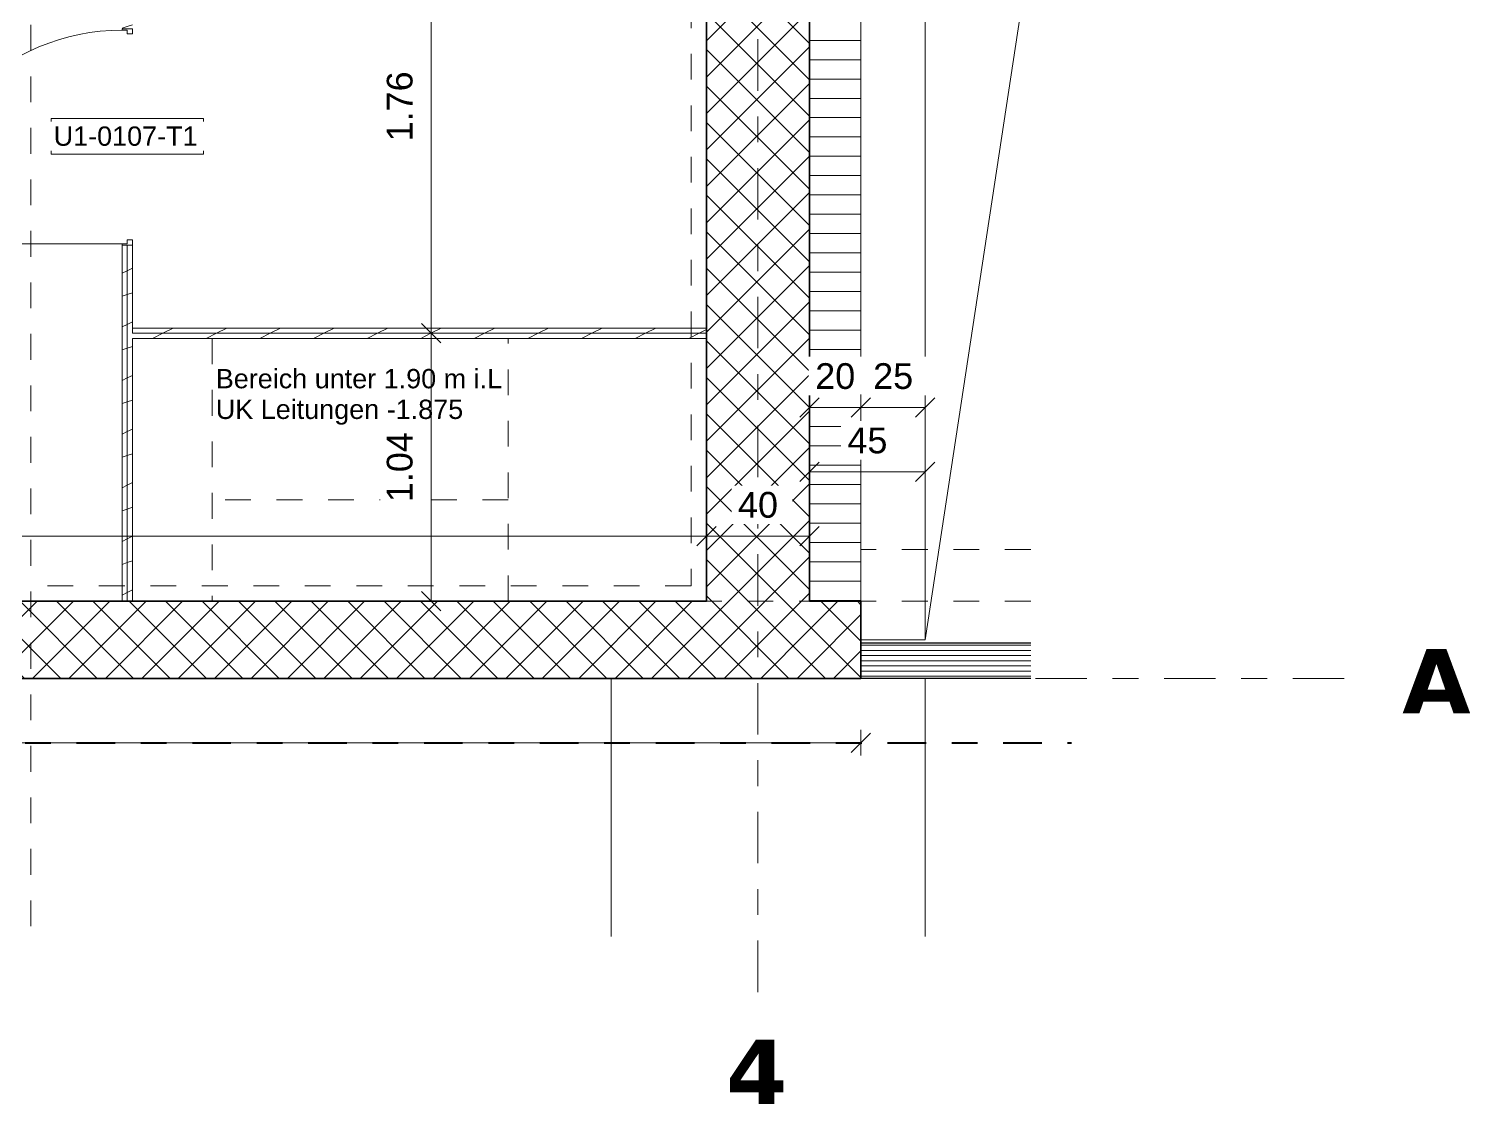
# Model space of a CAD drawing. Header units: metres. Extents: x -85.4 to -16.9, y -4 to 38.1.
# Drawn here: x -22.57 to -16.97, y -4.01 to 0.17 of the extents above; entities that cross this region are included whole.
import ezdxf

# ---------------------------------------------------------------- set-up
doc = ezdxf.new("R2010")
doc.units = ezdxf.units.M
for name, pattern in [('_Rasterlinie_', [0.375, 0.2, -0.05, 0.075, -0.05]), ('Gestrichelt', [0.1, 0.05, -0.05]), ('Strichpunkt - Fein', [0.2, 0.1, -0.05, 0, -0.05]), ('Strichpunkt - Mittel', [0.35, 0.15, -0.1, 0, -0.1])]:
    doc.linetypes.add(name, pattern=pattern)
for name, color, linetype, lineweight in [('A-____-____-DIMS', 7, 'Continuous', 5), ('A-____-____-DIMS-50', 7, 'Continuous', 5), ('A-DETL-____-THIN', 7, 'Continuous', 9), ('A-DETL-GENF-OTLN', 7, 'Continuous', 9), ('A-DOOR-____-IDEN', 7, 'Continuous', 5), ('A-DOOR-____-OTLN', 7, 'Continuous', 9), ('A-DOOR-FRAM-MCUT', 7, 'Continuous', 9), ('A-DOOR-OPNG-OTLN', 7, 'Continuous', 9), ('A-FLOR-____-OTLN', 7, 'Continuous', 9), ('A-FLOR-____-OVHD', 7, 'Strichpunkt - Fein', 9), ('A-WALL-____-MCUT', 7, 'Continuous', 35), ('A-WALL-____-PATT', 7, 'Continuous', 35), ('A-WALL-FNSH-MCUT', 7, 'Continuous', 35), ('C-PRKG-____-OTLN', 7, 'Continuous', 9), ('M-EQPM-____-OTLN', 7, 'Continuous', 9), ('S-COLS-____-OTLN', 7, 'Continuous', 9), ('S-GRID-____-OTLN', 7, 'Continuous', 5), ('Text', 7, 'Continuous', 5)]:
    doc.layers.add(name, color=color, linetype=linetype, lineweight=lineweight)
for name, color, linetype, lineweight, true_color in [('A-____-MATC-OTLN', 7, 'Strichpunkt - Mittel', 40, 0x0080ff), ('A-DETL-____-OTLN', 5, 'Continuous', 9, 0x0000ff), ('S-GRID-____-IDEN', 7, 'Continuous', 9, 0x5555aa)]:
    doc.layers.add(name, color=color, linetype=linetype, lineweight=lineweight, true_color=true_color)
doc.styles.add('Arial_1', font='arial.ttf', dxfattribs={"height": 0.075})
doc.styles.add('Arial_2', font='arial.ttf', dxfattribs={"height": 0.1})
doc.styles.add('Verdana_B', font='verdana.ttf', dxfattribs={"height": 0.25})
doc.dimstyles.new('Arial_2_00mm_fein', dxfattribs={"dimscale": 0.3048, "dimtxt": 0.102026, "dimasz": 0.246063, "dimexe": 0.164042, "dimexo": 0.0625, "dimgap": 0.123031, "dimtad": 1, "dimdec": 1, "dimlfac": 100, "dimrnd": 0.5, "dimdsep": 46, "dimtxsty": 'Arial_2', "dimblk1": 'OBLIQUE', "dimblk2": 'OBLIQUE', "dimsah": 1, "dimcen": 0.09, "dimazin": 0, "dimtfac": 1, "dimtdec": 4, "dimtix": 1, "dimtmove": 0, "dimatfit": 3, "dimfxl": 0.164042, "dimfxlon": 1, "dimtvp": 1, "dimtfill": 1, "dimtolj": 1, "dimtzin": 0, "dimarcsym": 2})
doc.dimstyles.new('Arial_2_00mm_fein_2', dxfattribs={"dimscale": 0.3048, "dimtxt": 0.102026, "dimasz": 0.246063, "dimexe": 0.164042, "dimexo": 0.0625, "dimgap": 0.123031, "dimtad": 1, "dimrnd": 0.005, "dimzin": 0, "dimdsep": 46, "dimtxsty": 'Arial_2', "dimblk1": 'OBLIQUE', "dimblk2": 'OBLIQUE', "dimsah": 1, "dimcen": 0.09, "dimazin": 0, "dimtfac": 1, "dimtdec": 4, "dimtix": 1, "dimtmove": 0, "dimatfit": 3, "dimfxl": 0.164042, "dimfxlon": 1, "dimtvp": 1, "dimtfill": 1, "dimtolj": 1, "dimtzin": 0, "dimarcsym": 2})
doc.dimstyles.new('SUB_Rohbau_fein', dxfattribs={"dimscale": 0.3048, "dimtxt": 0.102026, "dimasz": 0.246063, "dimexe": 0.164042, "dimexo": 0.0625, "dimgap": 0.123031, "dimtad": 1, "dimrnd": 0.005, "dimzin": 0, "dimdsep": 46, "dimtxsty": 'Arial_2', "dimblk1": 'OBLIQUE', "dimblk2": 'OBLIQUE', "dimsah": 1, "dimcen": 0.09, "dimazin": 0, "dimtfac": 1, "dimtdec": 4, "dimtix": 1, "dimtmove": 0, "dimatfit": 3, "dimfxl": 0.164042, "dimfxlon": 1, "dimtvp": 1, "dimtfill": 1, "dimtolj": 1, "dimtzin": 0, "dimarcsym": 2})
doc.dimstyles.new('SUB_Rohbau_fein_2', dxfattribs={"dimscale": 0.3048, "dimtxt": 0.102026, "dimasz": 0.246063, "dimexe": 0.164042, "dimexo": 0.0625, "dimgap": 0.123031, "dimtad": 1, "dimdec": 1, "dimlfac": 100, "dimrnd": 0.5, "dimdsep": 46, "dimtxsty": 'Arial_2', "dimblk1": 'OBLIQUE', "dimblk2": 'OBLIQUE', "dimsah": 1, "dimcen": 0.09, "dimazin": 0, "dimtfac": 1, "dimtdec": 4, "dimtix": 1, "dimtmove": 0, "dimatfit": 3, "dimfxl": 0.164042, "dimfxlon": 1, "dimtvp": 1, "dimtfill": 1, "dimtolj": 1, "dimtzin": 0, "dimarcsym": 2})
pattern_1 = [(45, (-1.5, -0.67223), (-0.07071068, 0.07071068), []), (135, (-1.5, -0.67223), (-0.07071068, -0.07071068), [])]
pattern_2 = [(216.87, (-1.417, -0.46398), (0.62474926, 0.41650112), [0.10412, -0.93712]), (206.565, (-1.292, -0.52646), (-0.20825414, -0.2082493), [0.23283, -0.23283]), (198.435, (-1.292, -0.63058), (-0.41650024, -0.20824584), [0.13171, -0.52684])]

# ---------------------------------------------------------------- blocks, each defined once
blk = doc.blocks.new('PP_Parkplatz - 3500 x 5000-21602457--01_UG_OK_FFB_AF_lo')
at = {"layer": 'C-PRKG-____-OTLN', "color": 253, "true_color": 0x999999}
for p, q in [((-20.308, -2.354), (-23.808, -2.354)), ((-20.308, -2.354), (-23.808, -2.354)), ((-23.808, -2.354), (-23.808, -3.3553)), ((-23.808, -3.3553), (-23.808, -2.354)), ((-23.808, -2.354), (-20.308, -2.354)), ((-23.808, -2.354), (-23.808, -2.354)), ((-20.308, -3.3553), (-20.308, -2.354)), ((-20.308, -2.354), (-20.308, -3.3553)), ((-20.308, -2.354), (-20.308, -2.354))]:
    blk.add_line(p, q, dxfattribs=at)
blk = doc.blocks.new('TU DF 1 - Rahmenstock - stumpf einschlagend - 800x1900 Kellerabteil-41621821--01_UG_OK_FFB_AF_lo')
at = {"layer": 'A-DOOR-FRAM-MCUT', "color": 253, "true_color": 0x999999}
for p, q in [((-0.42, 0.02), (-0.4, 0.02)), ((-0.42, -0.02), (-0.42, 0.02)), ((-0.4, 0.02), (-0.4, 0)), ((0.4, 0.02), (0.42, 0.02)), ((0.4, 0), (0.4, 0.02)), ((0.42, 0.02), (0.42, -0.02)), ((-0.415, -0.02), (-0.42, -0.02)), ((-0.415, 0), (-0.415, -0.02)), ((-0.4, 0), (-0.415, 0)), ((0.415, 0), (0.4, 0)), ((0.415, -0.02), (0.415, 0)), ((0.42, -0.02), (0.415, -0.02))]:
    blk.add_line(p, q, dxfattribs=at)
at = {"layer": 'A-DOOR-OPNG-OTLN', "color": 253, "true_color": 0x999999}
blk.add_line((0.415, -0.02), (0.415, -0.85), dxfattribs=at)
blk.add_arc((0.415, -0.02), 0.83, 180, 270, dxfattribs=at)
blk = doc.blocks.new('Rampenpfeil - Geschnitten-31193017--01_UG_OK_FFB_AF_lo')
at = {"layer": 'A-DETL-GENF-OTLN'}
blk.add_line((0, 5.655), (2.6965, 5.2456), dxfattribs=at)
blk = doc.blocks.new('DE_Detailverweis - mit_Rahmen-56961640--01_UG_OK_FFB_AF_lo')
at = {"layer": 'A-DETL-GENF-OTLN', "color": 30, "linetype": 'Strichpunkt - Fein', "true_color": 0xff8000}
blk.add_line((0, 34.7174), (0, 14.7782), dxfattribs=at)
blk = doc.blocks.new('DIMBLOCK100--01_UG_OK_FFB_AF_lo')
at = {"layer": 'A-____-____-DIMS-50'}
for p, q in [((-32.408, -1.8015), (-32.408, -1.7515)), ((-32.408, -1.8015), (-32.3705, -1.764)), ((-19.938, -1.8015), (-19.938, -1.7515)), ((-19.938, -1.8015), (-19.9005, -1.764)), ((-32.408, -1.8015), (-32.4455, -1.839)), ((-32.408, -1.8015), (-19.938, -1.8015)), ((-32.408, -1.8015), (-32.408, -1.8515)), ((-19.938, -1.8015), (-19.9755, -1.839)), ((-19.938, -1.8015), (-19.938, -1.8515))]:
    blk.add_line(p, q, dxfattribs=at)
at = {"layer": 'A-____-____-DIMS-50', "color": 0, "insert": (-26.3475, -1.6294), "char_height": 0.1, "width": 0.418697, "attachment_point": 1, "line_spacing_factor": 0.941778, "style": 'Arial_2', "bg_fill": 3, "box_fill_scale": 1.25, "bg_fill_color": 256, "bg_fill_true_color": 13158600, "bg_fill_transparency": 0}
blk.add_mtext('12.47', dxfattribs=at)
blk = doc.blocks.new('_Oblique')
at = {"color": 0, "linetype": 'ByBlock', "lineweight": -2}
blk.add_line((-0.5, -0.5), (0.5, 0.5), dxfattribs=at)
blk = doc.blocks.new('DIMBLOCK101--01_UG_OK_FFB_AF_lo')
at = {"layer": 'A-____-____-DIMS-50'}
for p, q in [((-19.938, -1.8015), (-19.938, -1.7515)), ((-19.938, -1.8015), (-19.9005, -1.764)), ((-19.538, -1.8015), (-19.538, -1.7515)), ((-19.538, -1.8015), (-19.5005, -1.764)), ((-19.938, -1.8015), (-19.9755, -1.839)), ((-19.938, -1.8015), (-19.538, -1.8015)), ((-19.938, -1.8015), (-19.938, -1.8515)), ((-19.538, -1.8015), (-19.5755, -1.839)), ((-19.538, -1.8015), (-19.538, -1.8515))]:
    blk.add_line(p, q, dxfattribs=at)
at = {"layer": 'A-____-____-DIMS-50', "color": 0, "insert": (-19.8156, -1.6294), "char_height": 0.1, "width": 0.186088, "attachment_point": 1, "line_spacing_factor": 0.941778, "style": 'Arial_2', "bg_fill": 3, "box_fill_scale": 1.25, "bg_fill_color": 256, "bg_fill_true_color": 13158600, "bg_fill_transparency": 0}
blk.add_mtext('40', dxfattribs=at)
blk = doc.blocks.new('DIMBLOCK158--01_UG_OK_FFB_AF_lo')
at = {"layer": 'A-____-____-DIMS-50'}
for p, q in [((-19.538, -1.3015), (-19.538, -1.2515)), ((-19.538, -1.3015), (-19.5005, -1.264)), ((-19.338, -1.3015), (-19.338, -1.2515)), ((-19.338, -1.3015), (-19.3005, -1.264)), ((-19.538, -1.3015), (-19.5755, -1.339)), ((-19.538, -1.3015), (-19.338, -1.3015)), ((-19.538, -1.3015), (-19.538, -1.3515)), ((-19.338, -1.3015), (-19.3755, -1.339)), ((-19.338, -1.3015), (-19.338, -1.3515))]:
    blk.add_line(p, q, dxfattribs=at)
at = {"layer": 'A-____-____-DIMS-50', "color": 0, "insert": (-19.5156, -1.1294), "char_height": 0.1, "width": 0.186088, "attachment_point": 1, "line_spacing_factor": 0.941778, "style": 'Arial_2', "bg_fill": 3, "box_fill_scale": 1.25, "bg_fill_color": 256, "bg_fill_true_color": 13158600, "bg_fill_transparency": 0}
blk.add_mtext('20', dxfattribs=at)
blk = doc.blocks.new('DIMBLOCK159--01_UG_OK_FFB_AF_lo')
at = {"layer": 'A-____-____-DIMS-50'}
for p, q in [((-19.338, -1.3015), (-19.338, -1.2515)), ((-19.338, -1.3015), (-19.3005, -1.264)), ((-19.088, -1.3015), (-19.088, -1.2515)), ((-19.088, -1.3015), (-19.0505, -1.264)), ((-19.338, -1.3015), (-19.3755, -1.339)), ((-19.338, -1.3015), (-19.088, -1.3015)), ((-19.338, -1.3015), (-19.338, -1.3515)), ((-19.088, -1.3015), (-19.1255, -1.339)), ((-19.088, -1.3015), (-19.088, -1.3515))]:
    blk.add_line(p, q, dxfattribs=at)
at = {"layer": 'A-____-____-DIMS-50', "color": 0, "insert": (-19.2906, -1.1294), "char_height": 0.1, "width": 0.186088, "attachment_point": 1, "line_spacing_factor": 0.941778, "style": 'Arial_2', "bg_fill": 3, "box_fill_scale": 1.25, "bg_fill_color": 256, "bg_fill_true_color": 13158600, "bg_fill_transparency": 0}
blk.add_mtext('25', dxfattribs=at)
blk = doc.blocks.new('DIMBLOCK160--01_UG_OK_FFB_AF_lo')
at = {"layer": 'A-____-____-DIMS-50'}
for p, q in [((-19.538, -1.5515), (-19.538, -1.5015)), ((-19.088, -1.5515), (-19.088, -1.5015)), ((-19.538, -1.5515), (-19.5755, -1.589)), ((-19.538, -1.5515), (-19.5005, -1.514)), ((-19.538, -1.5515), (-19.088, -1.5515)), ((-19.538, -1.5515), (-19.538, -1.6015)), ((-19.088, -1.5515), (-19.1255, -1.589)), ((-19.088, -1.5515), (-19.0505, -1.514)), ((-19.088, -1.5515), (-19.088, -1.6015))]:
    blk.add_line(p, q, dxfattribs=at)
at = {"layer": 'A-____-____-DIMS-50', "color": 0, "insert": (-19.3906, -1.3794), "char_height": 0.1, "width": 0.186088, "attachment_point": 1, "line_spacing_factor": 0.941778, "style": 'Arial_2', "bg_fill": 3, "box_fill_scale": 1.25, "bg_fill_color": 256, "bg_fill_true_color": 13158600, "bg_fill_transparency": 0}
blk.add_mtext('45', dxfattribs=at)
blk = doc.blocks.new('DIMBLOCK161--01_UG_OK_FFB_AF_lo')
at = {"layer": 'A-____-____-DIMS-50'}
for p, q in [((-32.708, -2.6034), (-32.708, -2.5534)), ((-32.708, -2.6034), (-32.6705, -2.5659)), ((-19.338, -2.6034), (-19.338, -2.5534)), ((-19.338, -2.6034), (-19.3005, -2.5659)), ((-32.708, -2.6034), (-32.7455, -2.6409)), ((-32.708, -2.6034), (-19.338, -2.6034)), ((-32.708, -2.6034), (-32.708, -2.6534)), ((-19.338, -2.6034), (-19.3755, -2.6409)), ((-19.338, -2.6034), (-19.338, -2.6534))]:
    blk.add_line(p, q, dxfattribs=at)
at = {"layer": 'A-____-____-DIMS-50', "color": 0, "insert": (-26.1975, -2.4314), "char_height": 0.1, "width": 0.418697, "attachment_point": 1, "line_spacing_factor": 0.941778, "style": 'Arial_2', "bg_fill": 3, "box_fill_scale": 1.25, "bg_fill_color": 256, "bg_fill_true_color": 13158600, "bg_fill_transparency": 0}
blk.add_mtext('13.37', dxfattribs=at)
blk = doc.blocks.new('DIMBLOCK494--01_UG_OK_FFB_AF_lo')
at = {"layer": 'A-____-____-DIMS-50'}
for p, q in [((-21.008, -1.0134), (-21.0455, -0.9759)), ((-21.008, -1.0134), (-21.058, -1.0134)), ((-21.008, -2.0534), (-21.008, -1.0134)), ((-21.008, -1.0134), (-20.9705, -1.0509)), ((-21.008, -1.0134), (-20.958, -1.0134)), ((-21.008, -2.0534), (-21.058, -2.0534)), ((-21.008, -2.0534), (-21.0455, -2.0159)), ((-21.008, -2.0534), (-20.9705, -2.0909)), ((-21.008, -2.0534), (-20.958, -2.0534))]:
    blk.add_line(p, q, dxfattribs=at)
at = {"layer": 'A-____-____-DIMS-50', "color": 0, "insert": (-21.18, -1.6691), "char_height": 0.1, "width": 0.325653, "attachment_point": 1, "rotation": 90, "line_spacing_factor": 0.941778, "style": 'Arial_2', "bg_fill": 3, "box_fill_scale": 1.25, "bg_fill_color": 256, "bg_fill_true_color": 13158600, "bg_fill_transparency": 0}
blk.add_mtext('1.04', dxfattribs=at)
blk = doc.blocks.new('DIMBLOCK495--01_UG_OK_FFB_AF_lo')
at = {"layer": 'A-____-____-DIMS-50'}
for p, q in [((-21.008, 0.7486), (-21.0455, 0.7861)), ((-21.008, 0.7486), (-21.058, 0.7486)), ((-21.008, -1.0134), (-21.008, 0.7486)), ((-21.008, 0.7486), (-20.9705, 0.7111)), ((-21.008, 0.7486), (-20.958, 0.7486)), ((-21.008, -1.0134), (-21.0455, -0.9759)), ((-21.008, -1.0134), (-21.058, -1.0134)), ((-21.008, -1.0134), (-20.9705, -1.0509)), ((-21.008, -1.0134), (-20.958, -1.0134))]:
    blk.add_line(p, q, dxfattribs=at)
at = {"layer": 'A-____-____-DIMS-50', "color": 0, "insert": (-21.18, -0.2681), "char_height": 0.1, "width": 0.325653, "attachment_point": 1, "rotation": 90, "line_spacing_factor": 0.941778, "style": 'Arial_2', "bg_fill": 3, "box_fill_scale": 1.25, "bg_fill_color": 256, "bg_fill_true_color": 13158600, "bg_fill_transparency": 0}
blk.add_mtext('1.76', dxfattribs=at)

msp = doc.modelspace()

# ---------------------------------------------------------------- hatches: boundary and pattern name
at = {"layer": 'A-WALL-____-PATT', "lineweight": 9}
h = msp.add_hatch(dxfattribs=at)
h.set_pattern_fill('FP_1', color=256, style=0, pattern_type=2)
h.set_pattern_definition(pattern_1)
h.paths.add_polyline_path([(-19.538, -2.0534), (-19.538, 11.1527), (-19.938, 11.887), (-19.938, -2.0534)])
at = {"layer": 'A-WALL-____-PATT', "lineweight": 9, "true_color": 0x787878}
h = msp.add_hatch(dxfattribs=at)
h.set_pattern_fill('FP_5', color=8, angle=-90, style=0, pattern_type=2)
h.set_pattern_definition([(1e-13, (-19.538, 0.42406), (-1e-16, 0.075), [])])
h.paths.add_polyline_path([(-19.538, -2.0534), (-19.338, -2.0534), (-19.338, 2.9016), (-19.538, 2.9016), (-19.538, -0.7739)])
at = {"layer": 'A-WALL-____-PATT', "lineweight": 9, "true_color": 0xc3b7ad}
h = msp.add_hatch(dxfattribs=at)
h.set_pattern_fill('FP_4', color=9, style=0, pattern_type=2)
h.set_pattern_definition(pattern_2)
h.paths.add_polyline_path([(-22.188, -2.0534), (-22.188, -0.6709), (-22.208, -0.6709), (-22.208, -2.0534)])
h.paths.add_polyline_path([(-22.208, 0.1691), (-22.188, 0.1691), (-22.188, 1.0041), (-22.208, 1.0041)])
h.paths.add_polyline_path([(-22.188, 1.8441), (-22.188, 2.5102), (-22.208, 2.5102), (-22.208, 1.8441)])
h = msp.add_hatch(dxfattribs=at)
h.set_pattern_fill('FP_4', color=9, style=0, pattern_type=2)
h.set_pattern_definition(pattern_2)
h.paths.add_polyline_path([(-22.168, -2.0534), (-22.168, -0.6709), (-22.188, -0.6709), (-22.188, -2.0534)])
h.paths.add_polyline_path([(-22.168, 0.1691), (-22.168, 1.0041), (-22.188, 1.0041), (-22.188, 0.1691)])
h.paths.add_polyline_path([(-22.168, 1.8441), (-22.168, 2.4902), (-22.188, 2.4902), (-22.188, 1.8441)])
h = msp.add_hatch(dxfattribs=at)
h.set_pattern_fill('FP_4', color=9, style=0, pattern_type=2)
h.set_pattern_definition(pattern_2)
h.paths.add_polyline_path([(-20.7583, -1.0134), (-19.938, -1.0134), (-19.938, -0.9934), (-22.168, -0.9934), (-22.168, -1.0134)])
h = msp.add_hatch(dxfattribs=at)
h.set_pattern_fill('FP_4', color=9, style=0, pattern_type=2)
h.set_pattern_definition(pattern_2)
h.paths.add_polyline_path([(-20.7583, -1.0334), (-19.938, -1.0334), (-19.938, -1.0134), (-22.168, -1.0134), (-22.168, -1.0334)])
at = {"layer": 'A-WALL-____-PATT', "lineweight": 9}
h = msp.add_hatch(dxfattribs=at)
h.set_pattern_fill('FP_1', color=256, style=0, pattern_type=2)
h.set_pattern_definition(pattern_1)
h.paths.add_polyline_path([(-32.408, -2.3534), (-19.538, -2.3534), (-19.538, -2.0534), (-32.408, -2.0534)])
h = msp.add_hatch(dxfattribs=at)
h.set_pattern_fill('FP_1', color=256, style=0, pattern_type=2)
h.set_pattern_definition(pattern_1)
h.paths.add_polyline_path([(-19.538, -2.3534), (-19.338, -2.3534), (-19.338, -2.0534), (-19.538, -2.0534), (-19.538, -2.0646)])
at = {"layer": 'M-EQPM-____-OTLN', "true_color": 0x787878}
h = msp.add_hatch(dxfattribs=at)
h.set_pattern_fill('FP_10', color=8, style=0, pattern_type=2)
h.set_pattern_definition([(180, (-16.261, -2.217), (-5e-20, -0.00041), [])])
h.paths.add_polyline_path([(-18.6786, -2.2173), (-18.6786, -2.2169), (-19.338, -2.2173)])
h = msp.add_hatch(dxfattribs=at)
h.set_pattern_fill('FP_9', color=8, style=0, pattern_type=2)
h.set_pattern_definition([(0, (-16.261, -2.285), (0, 0.02), [])])
h.paths.add_polyline_path([(-18.6786, -2.3523), (-18.6786, -2.2173), (-19.338, -2.2173), (-19.338, -2.3523)])

# ---------------------------------------------------------------- linework, layer by layer
at = {"layer": 'A-DETL-____-OTLN', "color": 7, "linetype": 'Gestrichelt'}
for p, q in [((-21.858, -1.0334), (-21.858, -2.0534)), ((-20.708, -2.0534), (-20.708, -1.0334)), ((-20.708, -1.6603), (-21.858, -1.6603))]:
    msp.add_line(p, q, dxfattribs=at)
at = {"layer": 'A-DETL-____-THIN'}
msp.add_line((-19.088, -2.3534), (-19.088, -3.3553), dxfattribs=at)
at = {"layer": 'A-DOOR-____-IDEN', "flags": 128}
msp.add_lwpolyline([(-22.4841, -0.1791), (-21.8921, -0.1791), (-21.8921, -0.3181), (-22.4841, -0.3181)], close=True, dxfattribs=at)
at = {"layer": 'A-FLOR-____-OTLN'}
msp.add_line((-19.338, -2.3534), (-18.6786, -2.3534), dxfattribs=at)
at = {"layer": 'A-FLOR-____-OVHD'}
for p, q in [((-19.998, 11.8717), (-19.998, -1.9934)), ((-18.6786, -1.8534), (-19.338, -1.8534)), ((-19.998, -1.9934), (-27.393, -1.9934)), ((-18.6786, -2.0534), (-26.968, -2.0534))]:
    msp.add_line(p, q, dxfattribs=at)
at = {"layer": 'A-WALL-____-MCUT'}
for p, q in [((-19.538, -2.0534), (-19.538, 11.8843)), ((-19.938, 2.5102), (-19.938, -2.0534)), ((-19.938, -2.0534), (-23.428, -2.0534)), ((-19.338, -2.0534), (-19.538, -2.0534)), ((-19.338, -2.3534), (-19.338, -2.0534)), ((-32.708, -2.3534), (-19.338, -2.3534))]:
    msp.add_line(p, q, dxfattribs=at)
at = {"layer": 'A-WALL-____-MCUT', "lineweight": 9}
msp.add_line((-19.338, -2.0534), (-19.338, 7.8447), dxfattribs=at)
at = {"layer": 'A-WALL-____-MCUT', "color": 253, "lineweight": 9, "true_color": 0x999999}
for p, q in [((-22.188, -2.0534), (-22.188, -0.6709)), ((-22.168, -0.9934), (-22.168, -1.0134)), ((-19.938, -1.0134), (-22.168, -1.0134))]:
    msp.add_line(p, q, dxfattribs=at)
at = {"layer": 'A-WALL-FNSH-MCUT', "color": 253, "lineweight": 9, "true_color": 0x999999}
for p, q in [((-22.208, -0.6709), (-22.208, -2.0534)), ((-22.168, -0.6709), (-22.208, -0.6709)), ((-22.168, -0.9934), (-22.168, -0.6709)), ((-19.938, -0.9934), (-22.168, -0.9934)), ((-22.168, -2.0534), (-22.168, -1.0334)), ((-22.168, -1.0334), (-19.938, -1.0334))]:
    msp.add_line(p, q, dxfattribs=at)
at = {"layer": 'M-EQPM-____-OTLN'}
for p, q in [((-19.338, -2.2153), (-18.6786, -2.2153)), ((-18.6786, -2.2169), (-19.338, -2.2169)), ((-19.338, -2.2169), (-18.6786, -2.2169)), ((-18.6786, -2.2173), (-19.338, -2.2173)), ((-19.338, -2.3523), (-18.6786, -2.3523))]:
    msp.add_line(p, q, dxfattribs=at)
at = {"layer": 'S-COLS-____-OTLN'}
for p, q in [((-19.088, -2.2033), (-19.088, 0.7611)), ((-19.338, -2.2033), (-19.088, -2.2033))]:
    msp.add_line(p, q, dxfattribs=at)
at = {"layer": 'S-GRID-____-OTLN', "color": 8, "linetype": '_Rasterlinie_', "true_color": 0x808080}
for p, q in [((-19.738, -3.5715), (-19.738, 26.6349)), ((-34.6604, -2.3534), (-17.3994, -2.3534))]:
    msp.add_line(p, q, dxfattribs=at)

# ---------------------------------------------------------------- block references
at = {"layer": 'A-DETL-GENF-OTLN', "color": 30, "true_color": 0xff8000}
msp.add_blockref('DE_Detailverweis - mit_Rahmen-56961640--01_UG_OK_FFB_AF_lo', (-22.563, -18.1334), dxfattribs=at)
at = {"layer": 'A-DETL-GENF-OTLN', "rotation": 89.99999999999991}
msp.add_blockref('Rampenpfeil - Geschnitten-31193017--01_UG_OK_FFB_AF_lo', (-13.433, -2.2033), dxfattribs=at)
at = {"layer": 'A-DOOR-____-OTLN', "color": 253, "true_color": 0x999999, "rotation": 270.0000000000001}
msp.add_blockref('TU DF 1 - Rahmenstock - stumpf einschlagend - 800x1900 Kellerabteil-41621821--01_UG_OK_FFB_AF_lo', (-22.188, -0.2509), dxfattribs=at)
at = {"layer": 'C-PRKG-____-OTLN', "color": 253, "true_color": 0x999999}
msp.add_blockref('PP_Parkplatz - 3500 x 5000-21602457--01_UG_OK_FFB_AF_lo', (0, 0), dxfattribs=at)

# ---------------------------------------------------------------- texts
at = {"layer": 'S-GRID-____-IDEN', "color": 8, "lineweight": 5, "true_color": 0x808080, "char_height": 0.25, "attachment_point": 1, "style": 'Verdana_B'}
for s, insert, width in [('\\fVerdana|b1|i0|c0|p34|;A', (-17.2351, -2.2389), 0.324683), ('\\fVerdana|b1|i0|c0|p34|;4', (-19.862, -3.7569), 0.296624)]:
    msp.add_mtext(s, dxfattribs=dict(at, insert=insert, width=width))
at = {"layer": 'Text', "char_height": 0.075, "attachment_point": 1, "style": 'Arial_1'}
for s, insert, width in [('Bereich unter 1.90 m i.L', (-21.8442, -1.1519), 1.362869), ('UK Leitungen -1.875', (-21.8442, -1.271), 1.174472)]:
    msp.add_mtext(s, dxfattribs=dict(at, insert=insert, width=width))

# ---------------------------------------------------------------- next in the draw order: texts
at = {"layer": 'A-DOOR-____-IDEN', "insert": (-22.4741, -0.21), "char_height": 0.075, "width": 0.689451, "attachment_point": 1, "style": 'Arial_1', "bg_fill": 3, "box_fill_scale": 1.25, "bg_fill_color": 256, "bg_fill_true_color": 13158600, "bg_fill_transparency": 0}
msp.add_mtext('U1-0107-T1', dxfattribs=at)

# ---------------------------------------------------------------- next in the draw order: dimensions: what is measured, and where the dimension line sits
at = {"layer": 'A-____-____-DIMS'}
for base, p1, p2, dimstyle, override, picture, middle in [((-19.338, -1.3015), (-19.538, -1.2515), (-19.338, -1.2515), 'SUB_Rohbau_fein_2', {"dimpost": '<>', "dimfxl": 0.2}, 'DIMBLOCK158--01_UG_OK_FFB_AF_lo', (-19.438, -1.2129)), ((-19.938, -1.8015), (-32.408, -1.7515), (-19.938, -1.7515), 'Arial_2_00mm_fein_2', {"dimpost": '<>', "dimfxl": 12.47}, 'DIMBLOCK100--01_UG_OK_FFB_AF_lo', (-26.173, -1.7137)), ((-19.338, -2.6034), (-32.708, -2.5534), (-19.338, -2.5534), 'SUB_Rohbau_fein', {"dimpost": '<>', "dimfxl": 13.37}, 'DIMBLOCK161--01_UG_OK_FFB_AF_lo', (-26.023, -2.5149))]:
    dim = msp.add_linear_dim(base=base, p1=p1, p2=p2, dimstyle=dimstyle, override=override, dxfattribs=at)
    dim.commit()
    dim.dimension.update_dxf_attribs({"geometry": picture, "text_midpoint": middle})

# ---------------------------------------------------------------- next in the draw order: linework, layer by layer
at = {"layer": 'A-____-MATC-OTLN'}
msp.add_line((-85.3852, -2.6034), (-18.5205, -2.6034), dxfattribs=at)

# ---------------------------------------------------------------- next in the draw order: dimensions: what is measured, and where the dimension line sits
at = {"layer": 'A-____-____-DIMS'}
dim = msp.add_linear_dim(base=(-21.008, -1.0134), p1=(-21.058, -2.0534), p2=(-21.058, -1.0134), angle=90, dimstyle='SUB_Rohbau_fein', override={"dimpost": '<>', "dimfxl": 1.039996}, dxfattribs=at)
dim.commit()
dim.dimension.update_dxf_attribs({"geometry": 'DIMBLOCK494--01_UG_OK_FFB_AF_lo', "text_midpoint": (-21.0966, -1.5334)})
for base, p1, p2, dimstyle, override, picture, middle in [((-19.088, -1.3015), (-19.338, -1.2515), (-19.088, -1.2515), 'SUB_Rohbau_fein_2', {"dimpost": '<>', "dimfxl": 0.25}, 'DIMBLOCK159--01_UG_OK_FFB_AF_lo', (-19.213, -1.2129)), ((-19.538, -1.8015), (-19.938, -1.7515), (-19.538, -1.7515), 'Arial_2_00mm_fein', {"dimpost": '<>', "dimfxl": 0.4}, 'DIMBLOCK101--01_UG_OK_FFB_AF_lo', (-19.738, -1.7129))]:
    dim = msp.add_linear_dim(base=base, p1=p1, p2=p2, dimstyle=dimstyle, override=override, dxfattribs=at)
    dim.commit()
    dim.dimension.update_dxf_attribs({"geometry": picture, "text_midpoint": middle})

# ---------------------------------------------------------------- next in the draw order: dimensions: what is measured, and where the dimension line sits
dim = msp.add_linear_dim(base=(-21.008, 0.7486), p1=(-21.058, -1.0134), p2=(-21.058, 0.7486), angle=90, dimstyle='SUB_Rohbau_fein', override={"dimpost": '<>', "dimfxl": 1.762}, dxfattribs=at)
dim.commit()
dim.dimension.update_dxf_attribs({"geometry": 'DIMBLOCK495--01_UG_OK_FFB_AF_lo', "text_midpoint": (-21.0966, -0.1324)})
dim = msp.add_linear_dim(base=(-19.088, -1.5515), p1=(-19.538, -1.5015), p2=(-19.088, -1.5015), dimstyle='SUB_Rohbau_fein_2', override={"dimpost": '<>', "dimfxl": 0.45}, dxfattribs=at)
dim.commit()
dim.dimension.update_dxf_attribs({"geometry": 'DIMBLOCK160--01_UG_OK_FFB_AF_lo', "text_midpoint": (-19.313, -1.4631)})

doc.saveas('drawing.dxf')
